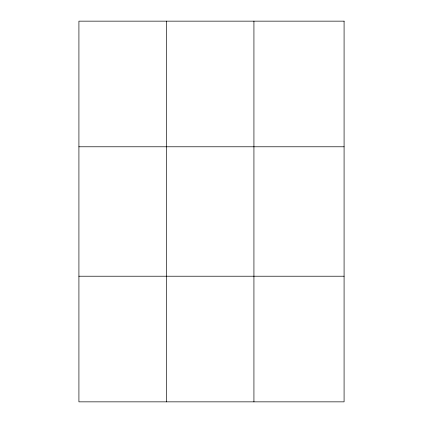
<?xml version="1.0" encoding="UTF-8"?>
<svg xmlns="http://www.w3.org/2000/svg" width="423" height="423" viewBox="0 0 423 423"><rect width="100%" height="100%" fill="white"/><g stroke="black" fill="none" stroke-linecap="round" stroke-linejoin="round"><path stroke-width="0.63" d="M166.419 21.15L166.419 401.85M253.927 21.15L253.927 401.85M78.916 146.781L344.084 146.781M78.916 276.219L344.084 276.219M344.084 21.15L344.084 401.85L78.916 401.85L78.916 21.15L344.084 21.15"/></g></svg>
